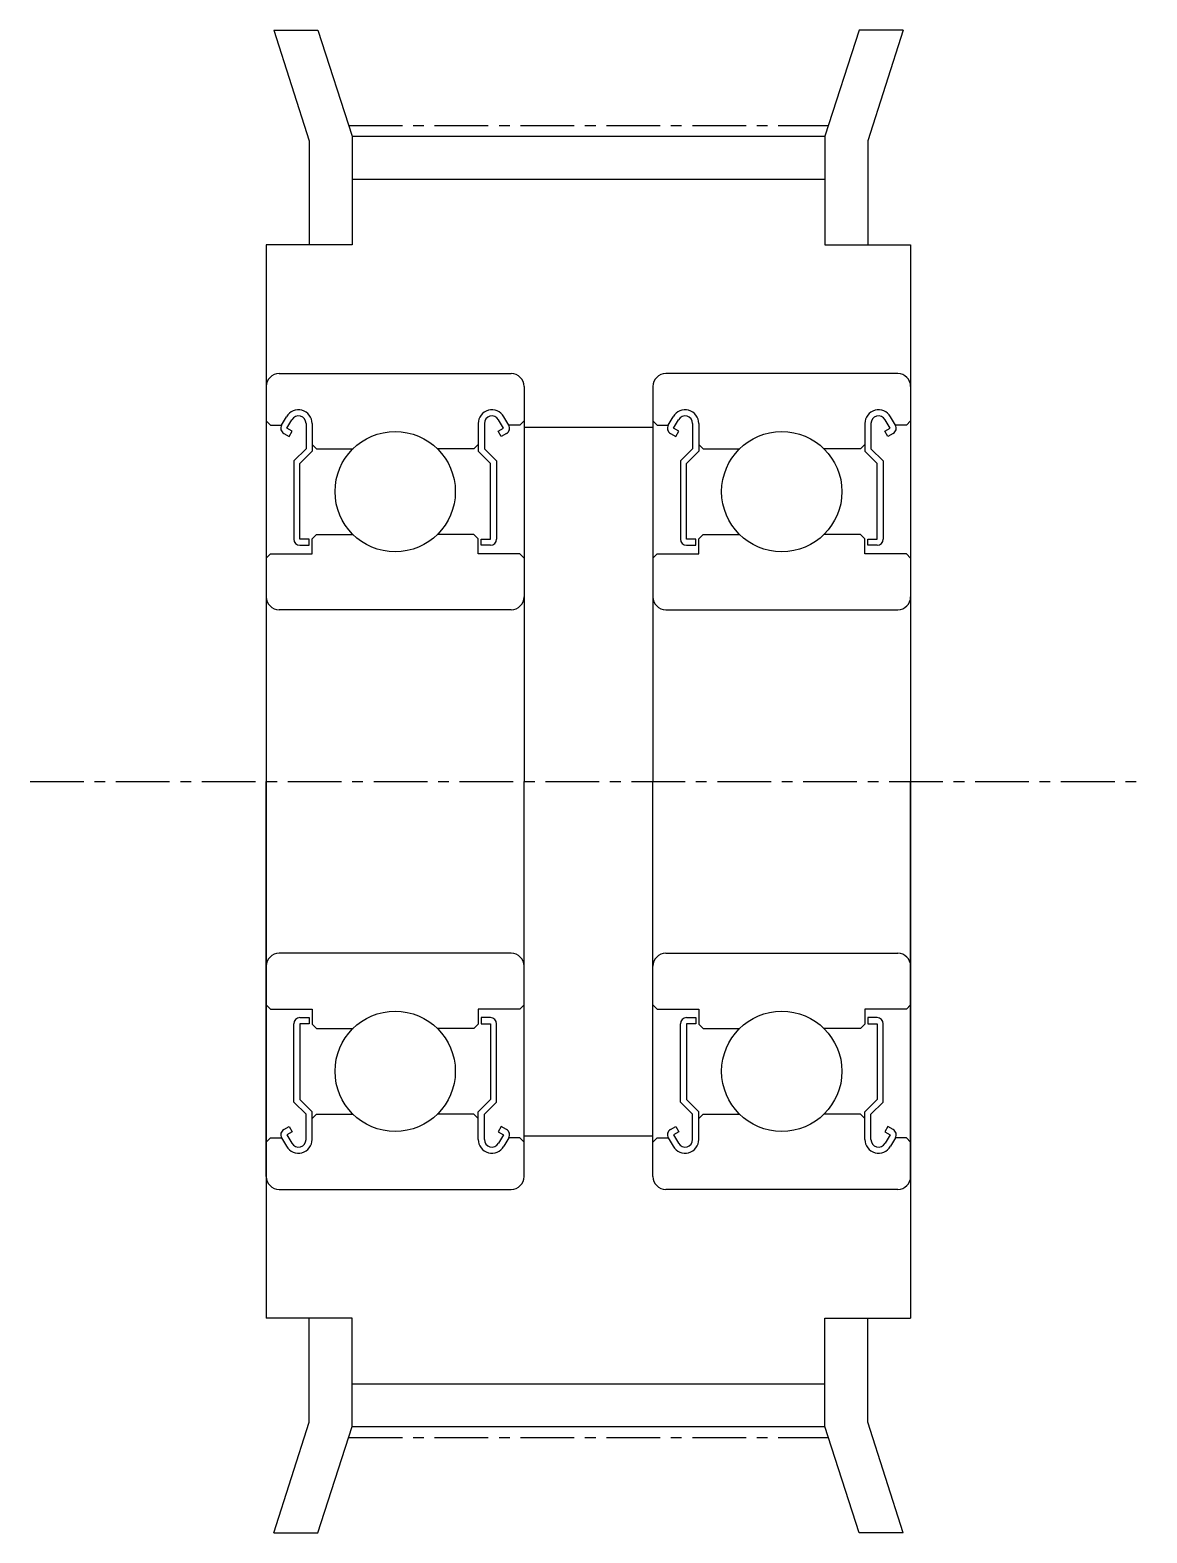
# Model space of a CAD drawing. Extents: x -286 to -132, y -61 to 69.
# Drawn here: x -157.55 to -131.55, y 34.41 to 69.41 of the extents above; entities outside this region: 2.
import ezdxf

# ---------------------------------------------------------------- set-up
doc = ezdxf.new("R2010")
doc.units = 0
doc.linetypes.add('CENTER', pattern=[2, 1.25, -0.25, 0.25, -0.25])
doc.layers.get('0').update_dxf_attribs({"linetype": 'CONTINUOUS'})
doc.layers.add('CENTER', color=1, linetype='CENTER')

msp = doc.modelspace()

# ---------------------------------------------------------------- linework, layer by layer
at = {"color": 7, "linetype": 'CONTINUOUS'}
for p, q in [((-151.878, 69.414), (-151.051, 66.831)), ((-151.878, 69.414), (-150.851, 69.414)), ((-150.851, 69.414), (-150.051, 66.939)), ((-138.25, 69.414), (-139.051, 66.939)), ((-137.223, 69.414), (-138.25, 69.414)), ((-137.223, 69.414), (-138.051, 66.831)), ((-150.051, 66.939), (-150.051, 64.414)), ((-150.051, 66.939), (-139.051, 66.939)), ((-139.051, 66.939), (-139.051, 64.414)), ((-151.051, 66.831), (-151.051, 64.414)), ((-138.051, 66.831), (-138.051, 64.414)), ((-150.051, 65.944), (-139.051, 65.944)), ((-150.051, 64.414), (-152.051, 64.414)), ((-152.051, 64.414), (-152.051, 39.414)), ((-139.051, 64.414), (-137.051, 64.414)), ((-137.051, 64.414), (-137.051, 39.414)), ((-151.751, 61.414), (-146.351, 61.414)), ((-137.351, 61.414), (-142.751, 61.414)), ((-152.051, 61.114), (-152.051, 51.914)), ((-146.051, 61.114), (-146.051, 51.914)), ((-143.051, 61.114), (-143.051, 51.914)), ((-137.051, 61.114), (-137.051, 51.914)), ((-152.051, 60.314), (-151.951, 60.214)), ((-151.951, 60.214), (-151.695, 60.214)), ((-151.695, 60.214), (-151.579, 60.41)), ((-151.572, 60.143), (-151.456, 60.339)), ((-151.126, 60.25), (-151.126, 59.664)), ((-150.984, 60.25), (-150.984, 59.605)), ((-147.117, 60.25), (-147.117, 59.605)), ((-146.975, 60.25), (-146.975, 59.664)), ((-146.529, 60.143), (-146.645, 60.339)), ((-146.406, 60.214), (-146.522, 60.41)), ((-146.151, 60.214), (-146.406, 60.214)), ((-146.051, 60.314), (-146.151, 60.214)), ((-143.051, 60.314), (-142.951, 60.214)), ((-142.951, 60.214), (-142.695, 60.214)), ((-142.695, 60.214), (-142.579, 60.41)), ((-142.572, 60.143), (-142.456, 60.339)), ((-142.126, 60.25), (-142.126, 59.664)), ((-141.984, 60.25), (-141.984, 59.605)), ((-138.117, 60.25), (-138.117, 59.605)), ((-137.975, 60.25), (-137.975, 59.664)), ((-137.529, 60.143), (-137.645, 60.339)), ((-137.406, 60.214), (-137.522, 60.41)), ((-137.151, 60.214), (-137.406, 60.214)), ((-137.051, 60.314), (-137.151, 60.214)), ((-151.643, 60.019), (-151.52, 59.948)), ((-151.449, 60.072), (-151.572, 60.143)), ((-151.52, 59.948), (-151.449, 60.072)), ((-146.652, 60.072), (-146.529, 60.143)), ((-146.581, 59.948), (-146.652, 60.072)), ((-146.458, 60.019), (-146.581, 59.948)), ((-146.051, 60.164), (-143.051, 60.164)), ((-142.643, 60.019), (-142.52, 59.948)), ((-142.449, 60.072), (-142.572, 60.143)), ((-142.52, 59.948), (-142.449, 60.072)), ((-137.652, 60.072), (-137.529, 60.143)), ((-137.581, 59.948), (-137.652, 60.072)), ((-137.458, 60.019), (-137.581, 59.948)), ((-151.126, 59.664), (-151.411, 59.379)), ((-150.984, 59.605), (-151.268, 59.32)), ((-150.984, 59.764), (-150.884, 59.664)), ((-150.884, 59.664), (-150.03, 59.664)), ((-147.217, 59.664), (-148.071, 59.664)), ((-147.117, 59.764), (-147.217, 59.664)), ((-147.117, 59.605), (-146.833, 59.32)), ((-146.975, 59.664), (-146.691, 59.379)), ((-142.126, 59.664), (-142.411, 59.379)), ((-141.984, 59.605), (-142.268, 59.32)), ((-141.984, 59.764), (-141.884, 59.664)), ((-141.884, 59.664), (-141.03, 59.664)), ((-138.217, 59.664), (-139.071, 59.664)), ((-138.117, 59.764), (-138.217, 59.664)), ((-138.117, 59.605), (-137.833, 59.32)), ((-137.975, 59.664), (-137.691, 59.379)), ((-151.411, 59.379), (-151.411, 57.556)), ((-151.268, 57.556), (-151.268, 59.32)), ((-146.833, 57.556), (-146.833, 59.32)), ((-146.691, 59.379), (-146.691, 57.556)), ((-142.411, 59.379), (-142.411, 57.556)), ((-142.268, 57.556), (-142.268, 59.32)), ((-137.833, 57.556), (-137.833, 59.32)), ((-137.691, 59.379), (-137.691, 57.556)), ((-146.051, 58.814), (-146.051, 58.814)), ((-143.051, 58.814), (-143.051, 58.814)), ((-151.055, 57.556), (-151.268, 57.556)), ((-151.268, 57.414), (-151.055, 57.414)), ((-151.055, 57.414), (-151.055, 57.556)), ((-150.984, 57.564), (-150.884, 57.664)), ((-150.984, 57.214), (-150.984, 57.564)), ((-150.884, 57.664), (-150.03, 57.664)), ((-147.217, 57.664), (-148.071, 57.664)), ((-147.117, 57.564), (-147.217, 57.664)), ((-147.117, 57.214), (-147.117, 57.564)), ((-147.046, 57.414), (-147.046, 57.556)), ((-147.046, 57.556), (-146.833, 57.556)), ((-146.833, 57.414), (-147.046, 57.414)), ((-142.055, 57.556), (-142.268, 57.556)), ((-142.268, 57.414), (-142.055, 57.414)), ((-142.055, 57.414), (-142.055, 57.556)), ((-141.984, 57.564), (-141.884, 57.664)), ((-141.984, 57.214), (-141.984, 57.564)), ((-141.884, 57.664), (-141.03, 57.664)), ((-138.217, 57.664), (-139.071, 57.664)), ((-138.117, 57.564), (-138.217, 57.664)), ((-138.117, 57.214), (-138.117, 57.564)), ((-138.046, 57.556), (-137.833, 57.556)), ((-138.046, 57.414), (-138.046, 57.556)), ((-137.833, 57.414), (-138.046, 57.414)), ((-152.051, 57.114), (-151.951, 57.214)), ((-151.951, 57.214), (-150.984, 57.214)), ((-146.151, 57.214), (-147.117, 57.214)), ((-146.051, 57.114), (-146.151, 57.214)), ((-143.051, 57.114), (-142.951, 57.214)), ((-142.951, 57.214), (-141.984, 57.214)), ((-137.151, 57.214), (-138.117, 57.214)), ((-137.051, 57.114), (-137.151, 57.214)), ((-146.051, 56.514), (-146.05, 56.514)), ((-143.051, 56.514), (-143.051, 56.514)), ((-146.351, 55.914), (-151.751, 55.914)), ((-142.751, 55.914), (-137.351, 55.914)), ((-152.051, 42.714), (-152.051, 51.914)), ((-146.051, 42.714), (-146.051, 51.914)), ((-143.051, 42.714), (-143.051, 51.914)), ((-137.051, 42.714), (-137.051, 51.914)), ((-146.351, 47.914), (-151.751, 47.914)), ((-142.751, 47.914), (-137.351, 47.914)), ((-152.051, 46.714), (-151.951, 46.614)), ((-151.951, 46.614), (-150.984, 46.614)), ((-150.984, 46.614), (-150.984, 46.264)), ((-147.117, 46.614), (-147.117, 46.264)), ((-146.151, 46.614), (-147.117, 46.614)), ((-146.051, 46.714), (-146.151, 46.614)), ((-143.051, 46.714), (-142.951, 46.614)), ((-142.951, 46.614), (-141.984, 46.614)), ((-141.984, 46.614), (-141.984, 46.264)), ((-138.117, 46.614), (-138.117, 46.264)), ((-137.151, 46.614), (-138.117, 46.614)), ((-137.051, 46.714), (-137.151, 46.614)), ((-151.411, 44.448), (-151.411, 46.272)), ((-151.268, 46.414), (-151.055, 46.414)), ((-151.268, 46.272), (-151.268, 44.507)), ((-151.055, 46.272), (-151.268, 46.272)), ((-151.055, 46.414), (-151.055, 46.272)), ((-150.984, 46.264), (-150.884, 46.164)), ((-147.117, 46.264), (-147.217, 46.164)), ((-147.046, 46.414), (-147.046, 46.272)), ((-146.833, 46.414), (-147.046, 46.414)), ((-147.046, 46.272), (-146.833, 46.272)), ((-146.833, 46.272), (-146.833, 44.507)), ((-146.691, 44.448), (-146.691, 46.272)), ((-142.411, 44.448), (-142.411, 46.272)), ((-142.268, 46.414), (-142.055, 46.414)), ((-142.268, 46.272), (-142.268, 44.507)), ((-142.055, 46.272), (-142.268, 46.272)), ((-142.055, 46.414), (-142.055, 46.272)), ((-141.984, 46.264), (-141.884, 46.164)), ((-138.117, 46.264), (-138.217, 46.164)), ((-138.046, 46.414), (-138.046, 46.272)), ((-137.833, 46.414), (-138.046, 46.414)), ((-138.046, 46.272), (-137.833, 46.272)), ((-137.833, 46.272), (-137.833, 44.507)), ((-137.691, 44.448), (-137.691, 46.272)), ((-150.884, 46.164), (-150.03, 46.164)), ((-147.217, 46.164), (-148.071, 46.164)), ((-141.884, 46.164), (-141.03, 46.164)), ((-138.217, 46.164), (-139.071, 46.164)), ((-150.984, 44.223), (-151.268, 44.507)), ((-147.117, 44.223), (-146.833, 44.507)), ((-141.984, 44.223), (-142.268, 44.507)), ((-138.117, 44.223), (-137.833, 44.507)), ((-151.126, 44.164), (-151.411, 44.448)), ((-151.126, 43.577), (-151.126, 44.164)), ((-150.984, 43.577), (-150.984, 44.223)), ((-150.984, 44.064), (-150.884, 44.164)), ((-150.884, 44.164), (-150.03, 44.164)), ((-147.217, 44.164), (-148.071, 44.164)), ((-147.117, 44.064), (-147.217, 44.164)), ((-147.117, 43.577), (-147.117, 44.223)), ((-146.975, 44.164), (-146.691, 44.448)), ((-146.975, 43.577), (-146.975, 44.164)), ((-142.126, 44.164), (-142.411, 44.448)), ((-142.126, 43.577), (-142.126, 44.164)), ((-141.984, 43.577), (-141.984, 44.223)), ((-141.984, 44.064), (-141.884, 44.164)), ((-141.884, 44.164), (-141.03, 44.164)), ((-138.217, 44.164), (-139.071, 44.164)), ((-138.117, 44.064), (-138.217, 44.164)), ((-138.117, 43.577), (-138.117, 44.223)), ((-137.975, 44.164), (-137.691, 44.448)), ((-137.975, 43.577), (-137.975, 44.164)), ((-151.643, 43.808), (-151.52, 43.879)), ((-151.449, 43.756), (-151.572, 43.685)), ((-151.52, 43.879), (-151.449, 43.756)), ((-146.581, 43.879), (-146.652, 43.756)), ((-146.652, 43.756), (-146.529, 43.685)), ((-146.458, 43.808), (-146.581, 43.879)), ((-142.643, 43.808), (-142.52, 43.879)), ((-142.449, 43.756), (-142.572, 43.685)), ((-142.52, 43.879), (-142.449, 43.756)), ((-137.581, 43.879), (-137.652, 43.756)), ((-137.652, 43.756), (-137.529, 43.685)), ((-137.458, 43.808), (-137.581, 43.879)), ((-152.051, 43.514), (-151.951, 43.614)), ((-151.951, 43.614), (-151.695, 43.614)), ((-151.695, 43.614), (-151.579, 43.418)), ((-151.572, 43.685), (-151.456, 43.489)), ((-146.529, 43.685), (-146.645, 43.489)), ((-146.406, 43.614), (-146.522, 43.418)), ((-146.151, 43.614), (-146.406, 43.614)), ((-146.051, 43.514), (-146.151, 43.614)), ((-146.051, 43.664), (-143.051, 43.664)), ((-143.051, 43.514), (-142.951, 43.614)), ((-142.951, 43.614), (-142.695, 43.614)), ((-142.695, 43.614), (-142.579, 43.418)), ((-142.572, 43.685), (-142.456, 43.489)), ((-137.529, 43.685), (-137.645, 43.489)), ((-137.406, 43.614), (-137.522, 43.418)), ((-137.151, 43.614), (-137.406, 43.614)), ((-137.051, 43.514), (-137.151, 43.614)), ((-151.751, 42.414), (-146.351, 42.414)), ((-137.351, 42.414), (-142.751, 42.414)), ((-150.051, 39.414), (-152.051, 39.414)), ((-151.051, 36.996), (-151.051, 39.414)), ((-150.051, 36.889), (-150.051, 39.414)), ((-139.051, 39.414), (-137.051, 39.414)), ((-139.051, 36.889), (-139.051, 39.414)), ((-138.051, 36.996), (-138.051, 39.414)), ((-150.051, 37.884), (-139.051, 37.884)), ((-151.878, 34.414), (-151.051, 36.996)), ((-150.851, 34.414), (-150.051, 36.889)), ((-150.051, 36.889), (-139.051, 36.889)), ((-138.25, 34.414), (-139.051, 36.889)), ((-137.223, 34.414), (-138.051, 36.996)), ((-151.878, 34.414), (-150.851, 34.414)), ((-137.223, 34.414), (-138.25, 34.414))]:
    msp.add_line(p, q, dxfattribs=at)
for centre in [(-149.051, 58.664), (-140.051, 58.664), (-149.051, 45.164), (-140.051, 45.164)]:
    msp.add_circle(centre, 1.4, dxfattribs=at)
for centre, radius, start, end in [((-151.751, 61.114), 0.3, 90, 180), ((-146.351, 61.114), 0.3, 0, 90), ((-142.751, 61.114), 0.3, 90, 180), ((-137.351, 61.114), 0.3, 0, 90), ((-151.303, 60.25), 0.319, 0, 150.0003), ((-146.798, 60.25), 0.319, 29.9997, 180), ((-142.303, 60.25), 0.319, 0, 150.0003), ((-137.798, 60.25), 0.319, 29.9997, 180), ((-151.572, 60.143), 0.142, 149.9903, 240.0019), ((-151.303, 60.25), 0.177, 0, 150.0032), ((-146.798, 60.25), 0.177, 29.9968, 180), ((-146.529, 60.143), 0.142, 299.9981, 30.0097), ((-142.572, 60.143), 0.142, 149.9903, 240.0019), ((-142.303, 60.25), 0.177, 0, 150.0032), ((-137.798, 60.25), 0.177, 29.9968, 180), ((-137.529, 60.143), 0.142, 299.9981, 30.0097), ((-151.268, 57.556), 0.142, 180, 270), ((-146.833, 57.556), 0.142, 270, 359.9999), ((-142.268, 57.556), 0.142, 180, 270), ((-137.833, 57.556), 0.142, 270, 360), ((-151.751, 56.214), 0.3, 180, 270), ((-146.351, 56.214), 0.3, 270, 0), ((-142.751, 56.214), 0.3, 180, 270), ((-137.351, 56.214), 0.3, 270, 0), ((-151.751, 47.614), 0.3, 90, 180), ((-146.351, 47.614), 0.3, 0, 90), ((-142.751, 47.614), 0.3, 90, 180), ((-137.351, 47.614), 0.3, 0, 90), ((-151.268, 46.272), 0.142, 90, 179.9999), ((-146.833, 46.272), 0.142, 0.0001, 90), ((-142.268, 46.272), 0.142, 90, 179.9999), ((-137.833, 46.272), 0.142, 0.0001, 90), ((-151.572, 43.685), 0.142, 119.9981, 210.0097), ((-146.529, 43.685), 0.142, 329.9903, 60.0019), ((-142.572, 43.685), 0.142, 119.9981, 210.0097), ((-137.529, 43.685), 0.142, 329.9903, 60.0019), ((-151.303, 43.577), 0.319, 209.9997, 0), ((-151.303, 43.577), 0.177, 209.9968, 0), ((-146.798, 43.577), 0.319, 180, 330.0003), ((-146.798, 43.577), 0.177, 180, 330.0032), ((-142.303, 43.577), 0.319, 209.9997, 0), ((-142.303, 43.577), 0.177, 209.9968, 0), ((-137.798, 43.577), 0.319, 180, 330.0003), ((-137.798, 43.577), 0.177, 180, 330.0032), ((-151.751, 42.714), 0.3, 180, 270), ((-146.351, 42.714), 0.3, 270, 0), ((-142.751, 42.714), 0.3, 180, 270), ((-137.351, 42.714), 0.3, 270, 0)]:
    msp.add_arc(centre, radius, start, end, dxfattribs=at)
at = {"layer": 'CENTER', "color": 1, "linetype": 'CENTER'}
for p, q in [((-150.133, 67.194), (-138.968, 67.194)), ((-157.551, 51.914), (-131.551, 51.914)), ((-150.133, 36.634), (-138.968, 36.634))]:
    msp.add_line(p, q, dxfattribs=at)

# ---------------------------------------------------------------- texts
at = {"color": 7, "linetype": 'CONTINUOUS'}
for s, p in [('AHTFW48-S2M100-8', (-285.987, -49.998)), ('AHTFW48-S2M100', (-285.987, -60.81))]:
    msp.add_text(s, height=6, dxfattribs=at).set_placement(p)

doc.saveas('drawing.dxf')
